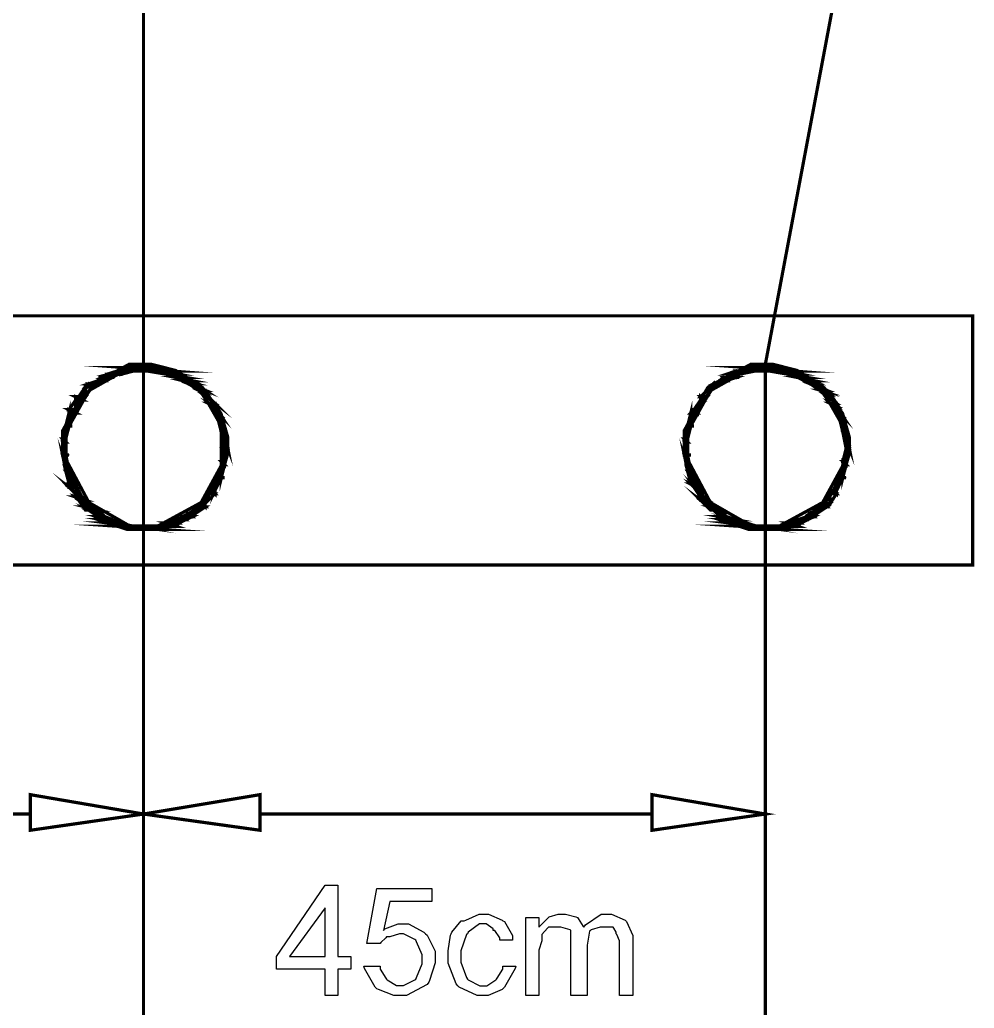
# Model space of a CAD drawing. Extents: x 219 to 1226, y 175 to 465.
# Drawn here: x 713.13 to 725.63, y 429.65 to 442.6 of the extents above; entities that cross this region are included whole.
import ezdxf

# ---------------------------------------------------------------- set-up
doc = ezdxf.new("R2010")
doc.units = 0
doc.header["$MEASUREMENT"] = 0
for name, color, linetype in [('C00-00-00-BLACK', 7, 'Continuous'), ('C00-7E-FF', 150, 'Continuous'), ('CFF-00-00', 1, 'Continuous'), ('CFF-7E-00', 30, 'Continuous')]:
    doc.layers.add(name, color=color, linetype=linetype)

msp = doc.modelspace()

# ---------------------------------------------------------------- linework, layer by layer
at = {"layer": 'C00-00-00-BLACK', "const_width": 0.0423}
for points in [[(725.608, 438.718), (703.895, 438.718), (703.895, 435.452), (725.608, 435.452), (725.608, 438.718)], [(715.853, 437.022), (715.853, 437.126), (715.763, 437.439), (715.524, 437.775), (715.171, 438.001), (714.854, 438.082), (714.749, 438.082), (714.56, 438.082), (713.997, 437.775), (713.689, 437.21), (713.689, 437.022), (713.689, 436.917), (713.771, 436.6), (713.997, 436.25), (714.333, 436.01), (714.644, 435.92), (714.749, 435.92), (714.854, 435.92), (715.171, 436.01), (715.524, 436.25), (715.763, 436.6), (715.853, 436.917), (715.853, 437.022)], [(715.81, 437.022), (715.81, 437.2), (715.503, 437.738), (714.937, 438.04), (714.749, 438.04), (714.57, 438.04), (714.034, 437.738), (713.733, 437.2), (713.733, 437.022), (713.733, 436.834), (714.034, 436.271), (714.57, 435.963), (714.749, 435.963), (714.937, 435.963), (715.503, 436.271), (715.81, 436.834), (715.81, 437.022)], [(715.004, 438.037), (714.539, 438.037), (715.088, 437.996), (715.004, 438.037)], [(714.45, 437.996), (714.45, 437.95), (714.282, 437.95), (714.45, 437.996)], [(714.539, 438.037), (715.088, 437.996), (714.409, 437.996), (714.539, 438.037)], [(714.792, 438.08), (714.878, 438.037), (714.622, 438.037), (714.792, 438.08)], [(714.622, 438.037), (715.004, 438.037), (714.539, 438.037), (714.622, 438.037)], [(714.878, 438.037), (714.622, 438.037), (715.004, 438.037), (714.878, 438.037)], [(715.004, 437.996), (715.215, 437.953), (715.045, 437.953), (715.004, 437.996)], [(723.994, 437.022), (723.994, 437.126), (723.905, 437.439), (723.664, 437.775), (723.312, 438.001), (722.995, 438.082), (722.891, 438.082), (722.702, 438.082), (722.137, 437.775), (721.83, 437.21), (721.83, 437.022), (721.83, 436.917), (721.911, 436.6), (722.137, 436.25), (722.475, 436.01), (722.786, 435.92), (722.891, 435.92), (722.995, 435.92), (723.312, 436.01), (723.664, 436.25), (723.905, 436.6), (723.994, 436.917), (723.994, 437.022)], [(723.952, 437.022), (723.952, 437.2), (723.644, 437.738), (723.078, 438.04), (722.891, 438.04), (722.712, 438.04), (722.175, 437.738), (721.875, 437.2), (721.875, 437.022), (721.875, 436.834), (722.175, 436.271), (722.712, 435.963), (722.891, 435.963), (723.078, 435.963), (723.644, 436.271), (723.952, 436.834), (723.952, 437.022)], [(723.148, 438.037), (722.683, 438.037), (723.232, 437.996), (723.148, 438.037)], [(722.513, 437.996), (722.554, 437.953), (722.386, 437.953), (722.513, 437.996)], [(722.683, 438.037), (723.232, 437.996), (722.553, 437.996), (722.683, 438.037)], [(722.979, 438.08), (723.02, 438.037), (722.767, 438.037), (722.979, 438.08)], [(722.767, 438.037), (723.148, 438.037), (722.683, 438.037), (722.767, 438.037)], [(723.02, 438.037), (722.767, 438.037), (723.148, 438.037), (723.02, 438.037)], [(723.148, 437.996), (723.359, 437.953), (723.19, 437.953), (723.148, 437.996)], [(714.157, 437.868), (714.157, 437.826), (714.03, 437.826), (714.157, 437.868)], [(714.199, 437.91), (714.242, 437.868), (714.157, 437.868), (714.199, 437.91)], [(714.285, 437.953), (714.326, 437.91), (714.199, 437.91), (714.285, 437.953)], [(714.326, 437.91), (714.199, 437.91), (714.242, 437.868), (714.326, 437.91)], [(714.412, 437.953), (714.285, 437.953), (714.326, 437.91), (714.412, 437.953)], [(714.708, 437.996), (714.749, 437.996), (714.412, 437.996), (714.708, 437.996)], [(714.708, 437.996), (714.412, 437.996), (714.792, 437.996), (714.708, 437.996)], [(714.622, 437.996), (714.665, 437.996), (714.412, 437.996), (714.622, 437.996)], [(714.622, 437.996), (714.412, 437.996), (714.708, 437.996), (714.622, 437.996)], [(714.622, 437.996), (714.45, 437.996), (714.45, 437.95), (714.622, 437.996)], [(715.088, 437.996), (714.792, 437.996), (715.088, 437.996)], [(714.792, 437.996), (715.088, 437.996), (714.835, 437.996), (714.792, 437.996)], [(715.045, 437.953), (715.301, 437.91), (715.174, 437.91), (715.045, 437.953)], [(715.215, 437.953), (715.045, 437.953), (715.301, 437.91), (715.215, 437.953)], [(715.174, 437.996), (715.004, 437.996), (715.215, 437.953), (715.174, 437.996)], [(715.088, 437.996), (714.835, 437.996), (715.174, 437.996), (715.088, 437.996)], [(714.835, 437.996), (715.174, 437.996), (715.004, 437.996), (714.835, 437.996)], [(715.301, 437.91), (715.171, 437.91), (715.384, 437.868), (715.301, 437.91)], [(715.171, 437.91), (715.384, 437.868), (715.255, 437.868), (715.171, 437.91)], [(715.261, 437.868), (715.43, 437.826), (715.345, 437.826), (715.261, 437.868)], [(715.343, 437.826), (715.557, 437.741), (715.473, 437.741), (715.343, 437.826)], [(722.298, 437.868), (722.298, 437.826), (722.214, 437.826), (722.298, 437.868)], [(722.341, 437.91), (722.384, 437.868), (722.298, 437.868), (722.341, 437.91)], [(722.51, 437.91), (722.341, 437.91), (722.384, 437.868), (722.51, 437.91)], [(722.465, 437.953), (722.51, 437.91), (722.381, 437.91), (722.465, 437.953)], [(722.553, 437.953), (722.465, 437.953), (722.51, 437.91), (722.553, 437.953)], [(722.767, 437.996), (722.513, 437.996), (722.554, 437.953), (722.767, 437.996)], [(722.851, 437.996), (722.893, 437.996), (722.554, 437.996), (722.851, 437.996)], [(722.851, 437.996), (722.554, 437.996), (722.936, 437.996), (722.851, 437.996)], [(722.767, 437.996), (722.809, 437.996), (722.554, 437.996), (722.767, 437.996)], [(722.767, 437.996), (722.554, 437.996), (722.851, 437.996), (722.767, 437.996)], [(723.232, 437.996), (722.936, 437.996), (723.316, 437.996), (723.232, 437.996)], [(722.936, 437.996), (723.316, 437.996), (723.148, 437.996), (722.936, 437.996)], [(723.19, 437.953), (723.445, 437.91), (723.316, 437.91), (723.19, 437.953)], [(723.359, 437.953), (723.19, 437.953), (723.445, 437.91), (723.359, 437.953)], [(723.316, 437.996), (723.148, 437.996), (723.359, 437.953), (723.316, 437.996)], [(723.316, 437.91), (723.529, 437.868), (723.445, 437.868), (723.316, 437.91)], [(723.445, 437.91), (723.316, 437.91), (723.529, 437.868), (723.445, 437.91)], [(723.483, 437.826), (723.698, 437.741), (723.613, 437.741), (723.483, 437.826)], [(723.445, 437.868), (723.571, 437.826), (723.486, 437.826), (723.445, 437.868)], [(713.987, 437.784), (713.987, 437.657), (713.9, 437.657), (713.987, 437.784)], [(714.03, 437.826), (714.073, 437.784), (713.987, 437.784), (714.03, 437.826)], [(714.073, 437.784), (713.987, 437.784), (713.987, 437.657), (714.073, 437.784)], [(714.157, 437.826), (714.03, 437.826), (714.073, 437.784), (714.157, 437.826)], [(714.242, 437.868), (714.157, 437.868), (714.157, 437.826), (714.242, 437.868)], [(715.387, 437.868), (715.261, 437.868), (715.43, 437.826), (715.387, 437.868)], [(715.43, 437.826), (715.343, 437.826), (715.557, 437.741), (715.43, 437.826)], [(715.473, 437.741), (715.557, 437.699), (715.514, 437.699), (715.473, 437.741)], [(715.557, 437.741), (715.473, 437.741), (715.557, 437.699), (715.557, 437.741)], [(715.514, 437.699), (715.684, 437.571), (715.599, 437.571), (715.514, 437.699)], [(715.557, 437.699), (715.514, 437.699), (715.684, 437.571), (715.557, 437.699)], [(722.171, 437.784), (722.129, 437.657), (722.045, 437.657), (722.171, 437.784)], [(722.214, 437.784), (722.171, 437.784), (722.129, 437.657), (722.214, 437.784)], [(722.214, 437.826), (722.214, 437.784), (722.171, 437.784), (722.214, 437.826)], [(722.298, 437.826), (722.214, 437.826), (722.214, 437.784), (722.298, 437.826)], [(722.384, 437.868), (722.298, 437.868), (722.298, 437.826), (722.384, 437.868)], [(723.529, 437.868), (723.445, 437.868), (723.571, 437.826), (723.529, 437.868)], [(723.571, 437.826), (723.483, 437.826), (723.698, 437.741), (723.571, 437.826)], [(723.698, 437.741), (723.613, 437.741), (723.741, 437.699), (723.698, 437.741)], [(723.613, 437.741), (723.741, 437.699), (723.655, 437.699), (723.613, 437.741)], [(723.653, 437.699), (723.825, 437.571), (723.741, 437.571), (723.653, 437.699)], [(713.86, 437.614), (713.86, 437.487), (713.774, 437.487), (713.86, 437.614)], [(713.987, 437.657), (713.86, 437.657), (713.946, 437.614), (713.987, 437.657)], [(713.86, 437.657), (713.946, 437.614), (713.86, 437.614), (713.86, 437.657)], [(713.946, 437.614), (713.86, 437.614), (713.86, 437.487), (713.946, 437.614)], [(715.599, 437.571), (715.684, 437.53), (715.641, 437.53), (715.599, 437.571)], [(715.641, 437.53), (715.769, 437.402), (715.726, 437.402), (715.641, 437.53)], [(722.045, 437.614), (722.002, 437.487), (721.959, 437.487), (722.045, 437.614)], [(722.087, 437.614), (722.045, 437.614), (722.002, 437.487), (722.087, 437.614)], [(722.129, 437.657), (722.045, 437.657), (722.087, 437.614), (722.129, 437.657)], [(722.045, 437.657), (722.087, 437.614), (722.045, 437.614), (722.045, 437.657)], [(723.741, 437.699), (723.653, 437.699), (723.825, 437.571), (723.741, 437.699)], [(723.741, 437.571), (723.825, 437.53), (723.782, 437.53), (723.741, 437.571)], [(723.782, 437.53), (723.909, 437.402), (723.868, 437.402), (723.782, 437.53)], [(713.858, 437.487), (713.774, 437.487), (713.858, 437.445), (713.858, 437.487)], [(713.774, 437.445), (713.774, 437.272), (713.731, 437.272), (713.774, 437.445)], [(713.774, 437.487), (713.858, 437.445), (713.774, 437.445), (713.774, 437.487)], [(715.684, 437.571), (715.599, 437.571), (715.684, 437.53), (715.684, 437.571)], [(715.684, 437.53), (715.641, 437.53), (715.769, 437.402), (715.684, 437.53)], [(715.726, 437.36), (715.81, 437.191), (715.769, 437.191), (715.726, 437.36)], [(721.918, 437.445), (721.918, 437.272), (721.875, 437.272), (721.918, 437.445)], [(721.959, 437.487), (722.002, 437.445), (721.918, 437.445), (721.959, 437.487)], [(722.002, 437.487), (721.959, 437.487), (722.002, 437.445), (722.002, 437.487)], [(723.825, 437.571), (723.741, 437.571), (723.825, 437.53), (723.825, 437.571)], [(723.825, 437.53), (723.782, 437.53), (723.909, 437.402), (723.825, 437.53)], [(723.868, 437.36), (723.952, 437.191), (723.909, 437.191), (723.868, 437.36)], [(713.731, 437.275), (713.731, 437.106), (713.689, 437.106), (713.731, 437.275)], [(713.858, 437.445), (713.774, 437.445), (713.774, 437.272), (713.858, 437.445)], [(715.769, 437.402), (715.726, 437.402), (715.769, 437.36), (715.769, 437.402)], [(715.769, 437.36), (715.726, 437.36), (715.81, 437.191), (715.769, 437.36)], [(715.726, 437.402), (715.769, 437.36), (715.726, 437.36), (715.726, 437.402)], [(721.875, 437.275), (721.875, 437.106), (721.832, 437.106), (721.875, 437.275)], [(722.002, 437.445), (721.918, 437.445), (721.918, 437.272), (722.002, 437.445)], [(723.909, 437.402), (723.868, 437.402), (723.909, 437.36), (723.909, 437.402)], [(723.909, 437.36), (723.868, 437.36), (723.952, 437.191), (723.909, 437.36)], [(723.909, 437.191), (723.994, 436.979), (723.952, 436.979), (723.909, 437.191)], [(723.868, 437.402), (723.909, 437.36), (723.868, 437.36), (723.868, 437.402)], [(713.731, 437.275), (713.774, 437.275), (713.816, 437.275), (713.731, 437.275)], [(713.774, 437.275), (713.816, 437.275), (713.731, 437.275), (713.774, 437.275)], [(713.774, 437.275), (713.731, 437.275), (713.731, 437.106), (713.774, 437.275)], [(715.769, 437.191), (715.853, 436.979), (715.769, 436.979), (715.769, 437.191)], [(721.875, 437.275), (721.918, 437.275), (721.959, 437.275), (721.875, 437.275)], [(721.918, 437.275), (721.959, 437.275), (721.875, 437.275), (721.918, 437.275)], [(721.918, 437.275), (721.875, 437.275), (721.875, 437.106), (721.918, 437.275)], [(713.689, 436.895), (713.774, 436.683), (713.731, 436.683), (713.689, 436.895)], [(713.731, 437.106), (713.689, 437.106), (713.731, 437.064), (713.731, 437.106)], [(713.689, 437.064), (713.731, 436.895), (713.689, 436.895), (713.689, 437.064)], [(713.689, 437.106), (713.731, 437.064), (713.689, 437.064), (713.689, 437.106)], [(715.81, 437.191), (715.769, 437.191), (715.853, 436.979), (715.81, 437.191)], [(715.769, 437.191), (715.81, 437.191), (715.853, 437.191), (715.769, 437.191)], [(715.81, 437.191), (715.853, 437.191), (715.769, 437.191), (715.81, 437.191)], [(715.769, 436.979), (715.81, 436.809), (715.769, 436.809), (715.769, 436.979)], [(721.832, 436.895), (721.918, 436.683), (721.875, 436.683), (721.832, 436.895)], [(721.875, 437.106), (721.832, 437.106), (721.875, 437.064), (721.875, 437.106)], [(721.832, 437.064), (721.875, 436.895), (721.832, 436.895), (721.832, 437.064)], [(721.832, 437.106), (721.875, 437.064), (721.832, 437.064), (721.832, 437.106)], [(723.952, 437.191), (723.909, 437.191), (723.994, 436.979), (723.952, 437.191)], [(723.952, 436.979), (723.952, 436.809), (723.909, 436.809), (723.952, 436.979)], [(723.909, 437.191), (723.952, 437.191), (723.994, 437.191), (723.909, 437.191)], [(723.952, 437.191), (723.994, 437.191), (723.909, 437.191), (723.952, 437.191)], [(713.731, 437.064), (713.689, 437.064), (713.731, 436.895), (713.731, 437.064)], [(715.853, 436.979), (715.769, 436.979), (715.81, 436.809), (715.853, 436.979)], [(721.875, 437.064), (721.832, 437.064), (721.875, 436.895), (721.875, 437.064)], [(723.994, 436.979), (723.952, 436.979), (723.952, 436.809), (723.994, 436.979)], [(713.731, 436.895), (713.689, 436.895), (713.774, 436.683), (713.731, 436.895)], [(713.689, 436.895), (713.731, 436.895), (713.774, 436.895), (713.689, 436.895)], [(713.731, 436.895), (713.774, 436.895), (713.689, 436.895), (713.731, 436.895)], [(715.769, 436.768), (715.769, 436.598), (715.726, 436.598), (715.769, 436.768)], [(715.769, 436.809), (715.81, 436.768), (715.769, 436.768), (715.769, 436.809)], [(721.875, 436.895), (721.832, 436.895), (721.918, 436.683), (721.875, 436.895)], [(721.832, 436.895), (721.875, 436.895), (721.918, 436.895), (721.832, 436.895)], [(721.875, 436.895), (721.918, 436.895), (721.832, 436.895), (721.875, 436.895)], [(723.909, 436.768), (723.909, 436.598), (723.868, 436.598), (723.909, 436.768)], [(723.909, 436.809), (723.952, 436.768), (723.909, 436.768), (723.909, 436.809)], [(713.731, 436.683), (713.858, 436.513), (713.774, 436.513), (713.731, 436.683)], [(715.726, 436.598), (715.684, 436.426), (715.641, 436.426), (715.726, 436.598)], [(715.81, 436.809), (715.769, 436.809), (715.81, 436.768), (715.81, 436.809)], [(715.81, 436.768), (715.769, 436.768), (715.769, 436.598), (715.81, 436.768)], [(721.875, 436.683), (722.002, 436.513), (721.918, 436.513), (721.875, 436.683)], [(723.868, 436.598), (723.825, 436.426), (723.782, 436.426), (723.868, 436.598)], [(723.952, 436.809), (723.909, 436.809), (723.952, 436.768), (723.952, 436.809)], [(723.952, 436.768), (723.909, 436.768), (723.909, 436.598), (723.952, 436.768)], [(713.774, 436.472), (713.943, 436.344), (713.9, 436.344), (713.774, 436.472)], [(713.774, 436.683), (713.731, 436.683), (713.858, 436.513), (713.774, 436.683)], [(713.731, 436.683), (713.774, 436.683), (713.816, 436.683), (713.731, 436.683)], [(713.774, 436.683), (713.816, 436.683), (713.731, 436.683), (713.774, 436.683)], [(715.769, 436.598), (715.726, 436.598), (715.684, 436.426), (715.769, 436.598)], [(715.726, 436.598), (715.769, 436.598), (715.81, 436.598), (715.726, 436.598)], [(715.769, 436.598), (715.81, 436.598), (715.726, 436.598), (715.769, 436.598)], [(721.959, 436.472), (722.087, 436.344), (722.045, 436.344), (721.959, 436.472)], [(721.918, 436.683), (721.875, 436.683), (722.002, 436.513), (721.918, 436.683)], [(721.875, 436.683), (721.918, 436.683), (721.959, 436.683), (721.875, 436.683)], [(721.918, 436.683), (721.959, 436.683), (721.875, 436.683), (721.918, 436.683)], [(723.909, 436.598), (723.868, 436.598), (723.825, 436.426), (723.909, 436.598)], [(723.868, 436.598), (723.909, 436.598), (723.952, 436.598), (723.868, 436.598)], [(723.909, 436.598), (723.952, 436.598), (723.868, 436.598), (723.909, 436.598)], [(713.858, 436.513), (713.774, 436.513), (713.858, 436.472), (713.858, 436.513)], [(713.858, 436.472), (713.774, 436.472), (713.943, 436.344), (713.858, 436.472)], [(713.774, 436.513), (713.858, 436.472), (713.774, 436.472), (713.774, 436.513)], [(715.599, 436.386), (715.557, 436.259), (715.514, 436.259), (715.599, 436.386)], [(721.918, 436.513), (722.002, 436.472), (721.959, 436.472), (721.918, 436.513)], [(722.045, 436.302), (722.214, 436.175), (722.171, 436.175), (722.045, 436.302)], [(722.002, 436.513), (721.918, 436.513), (722.002, 436.472), (722.002, 436.513)], [(722.002, 436.472), (721.959, 436.472), (722.087, 436.344), (722.002, 436.472)], [(713.946, 436.344), (713.86, 436.344), (713.987, 436.302), (713.946, 436.344)], [(713.86, 436.344), (713.987, 436.302), (713.903, 436.302), (713.86, 436.344)], [(713.9, 436.302), (714.073, 436.175), (713.987, 436.175), (713.9, 436.302)], [(715.684, 436.386), (715.599, 436.386), (715.557, 436.259), (715.684, 436.386)], [(715.641, 436.429), (715.684, 436.386), (715.599, 436.386), (715.641, 436.429)], [(715.684, 436.429), (715.641, 436.429), (715.684, 436.386), (715.684, 436.429)], [(722.087, 436.344), (722.045, 436.344), (722.129, 436.302), (722.087, 436.344)], [(722.045, 436.344), (722.129, 436.302), (722.045, 436.302), (722.045, 436.344)], [(723.741, 436.386), (723.741, 436.259), (723.653, 436.259), (723.741, 436.386)], [(723.782, 436.429), (723.825, 436.386), (723.741, 436.386), (723.782, 436.429)], [(723.825, 436.386), (723.741, 436.386), (723.741, 436.259), (723.825, 436.386)], [(723.825, 436.429), (723.782, 436.429), (723.825, 436.386), (723.825, 436.429)], [(714.073, 436.214), (713.987, 436.214), (714.157, 436.172), (714.073, 436.214)], [(713.987, 436.302), (713.9, 436.302), (714.073, 436.175), (713.987, 436.302)], [(714.03, 436.172), (714.242, 436.087), (714.157, 436.087), (714.03, 436.172)], [(713.987, 436.214), (714.157, 436.172), (714.03, 436.172), (713.987, 436.214)], [(715.473, 436.214), (715.43, 436.13), (715.343, 436.13), (715.473, 436.214)], [(715.557, 436.214), (715.473, 436.214), (715.43, 436.13), (715.557, 436.214)], [(715.514, 436.259), (715.557, 436.217), (715.473, 436.217), (715.514, 436.259)], [(715.557, 436.259), (715.514, 436.259), (715.557, 436.217), (715.557, 436.259)], [(722.129, 436.302), (722.045, 436.302), (722.214, 436.175), (722.129, 436.302)], [(722.214, 436.214), (722.171, 436.214), (722.298, 436.172), (722.214, 436.214)], [(722.171, 436.214), (722.298, 436.172), (722.214, 436.172), (722.171, 436.214)], [(722.214, 436.172), (722.384, 436.087), (722.298, 436.087), (722.214, 436.172)], [(723.613, 436.214), (723.571, 436.13), (723.483, 436.13), (723.613, 436.214)], [(723.698, 436.214), (723.613, 436.214), (723.571, 436.13), (723.698, 436.214)], [(723.655, 436.259), (723.698, 436.217), (723.613, 436.217), (723.655, 436.259)], [(723.741, 436.259), (723.655, 436.259), (723.698, 436.217), (723.741, 436.259)], [(714.157, 436.172), (714.03, 436.172), (714.242, 436.087), (714.157, 436.172)], [(714.242, 436.087), (714.157, 436.087), (714.326, 436.046), (714.242, 436.087)], [(714.197, 436.046), (714.412, 436.003), (714.282, 436.003), (714.197, 436.046)], [(714.157, 436.087), (714.326, 436.046), (714.199, 436.046), (714.157, 436.087)], [(715.258, 436.087), (715.301, 436.046), (715.174, 436.046), (715.258, 436.087)], [(715.343, 436.13), (715.387, 436.087), (715.258, 436.087), (715.343, 436.13)], [(715.387, 436.087), (715.258, 436.087), (715.301, 436.046), (715.387, 436.087)], [(715.43, 436.13), (715.343, 436.13), (715.387, 436.087), (715.43, 436.13)], [(722.384, 436.087), (722.298, 436.087), (722.513, 436.046), (722.384, 436.087)], [(722.298, 436.172), (722.214, 436.172), (722.384, 436.087), (722.298, 436.172)], [(722.341, 436.046), (722.553, 436.003), (722.425, 436.003), (722.341, 436.046)], [(722.298, 436.087), (722.513, 436.046), (722.341, 436.046), (722.298, 436.087)], [(723.445, 436.087), (723.445, 436.046), (723.316, 436.046), (723.445, 436.087)], [(723.486, 436.13), (723.529, 436.087), (723.445, 436.087), (723.486, 436.13)], [(723.529, 436.087), (723.445, 436.087), (723.445, 436.046), (723.529, 436.087)], [(723.571, 436.13), (723.486, 436.13), (723.529, 436.087), (723.571, 436.13)], [(715.088, 435.96), (714.412, 435.96), (715.004, 435.918), (715.088, 435.96)], [(714.412, 436.003), (714.285, 436.003), (714.622, 435.96), (714.412, 436.003)], [(714.326, 436.046), (714.197, 436.046), (714.412, 436.003), (714.326, 436.046)], [(714.285, 436.003), (714.622, 435.96), (714.412, 435.96), (714.285, 436.003)], [(714.412, 435.96), (715.004, 435.918), (714.539, 435.918), (714.412, 435.96)], [(714.708, 435.96), (714.749, 435.96), (714.412, 435.96), (714.708, 435.96)], [(714.708, 435.96), (714.412, 435.96), (714.622, 435.96), (714.708, 435.96)], [(714.792, 435.96), (714.835, 435.96), (714.412, 435.96), (714.792, 435.96)], [(714.792, 435.96), (714.412, 435.96), (714.708, 435.96), (714.792, 435.96)], [(715.004, 435.96), (715.088, 435.96), (714.792, 435.96), (715.004, 435.96)], [(715.174, 436.046), (715.215, 436.003), (715.045, 436.003), (715.174, 436.046)], [(715.215, 436.003), (715.045, 436.003), (715.174, 435.96), (715.215, 436.003)], [(715.045, 436.003), (715.174, 435.96), (715.004, 435.96), (715.045, 436.003)], [(715.174, 435.96), (715.004, 435.96), (715.088, 435.96), (715.174, 435.96)], [(715.301, 436.046), (715.174, 436.046), (715.215, 436.003), (715.301, 436.046)], [(723.232, 435.96), (722.553, 435.96), (723.148, 435.918), (723.232, 435.96)], [(722.553, 436.003), (722.425, 436.003), (722.764, 435.96), (722.553, 436.003)], [(722.51, 436.046), (722.341, 436.046), (722.553, 436.003), (722.51, 436.046)], [(722.425, 436.003), (722.764, 435.96), (722.553, 435.96), (722.425, 436.003)], [(722.553, 435.96), (723.148, 435.918), (722.683, 435.918), (722.553, 435.96)], [(722.851, 435.96), (722.893, 435.96), (722.554, 435.96), (722.851, 435.96)], [(722.851, 435.96), (722.554, 435.96), (722.767, 435.96), (722.851, 435.96)], [(722.936, 435.96), (722.979, 435.96), (722.554, 435.96), (722.936, 435.96)], [(722.936, 435.96), (722.554, 435.96), (722.851, 435.96), (722.936, 435.96)], [(722.979, 435.96), (723.232, 435.96), (722.936, 435.96), (722.979, 435.96)], [(723.148, 435.96), (723.232, 435.96), (722.979, 435.96), (723.148, 435.96)], [(723.232, 435.96), (722.979, 435.96), (723.232, 435.96)], [(723.316, 436.046), (723.359, 436.003), (723.19, 436.003), (723.316, 436.046)], [(723.359, 436.003), (723.19, 436.003), (723.316, 435.96), (723.359, 436.003)], [(723.19, 436.003), (723.316, 435.96), (723.148, 435.96), (723.19, 436.003)], [(723.316, 435.96), (723.148, 435.96), (723.232, 435.96), (723.316, 435.96)], [(723.445, 436.046), (723.316, 436.046), (723.359, 436.003), (723.445, 436.046)], [(715.004, 435.918), (714.539, 435.918), (714.878, 435.918), (715.004, 435.918)], [(714.539, 435.918), (714.878, 435.918), (714.622, 435.918), (714.539, 435.918)], [(714.622, 435.918), (714.878, 435.918), (714.792, 435.918), (714.622, 435.918)], [(722.683, 435.918), (722.767, 435.918), (723.02, 435.918), (722.683, 435.918)], [(722.683, 435.918), (723.148, 435.918), (723.02, 435.918), (722.683, 435.918)], [(722.767, 435.918), (723.02, 435.918), (722.979, 435.918), (722.767, 435.918)]]:
    msp.add_lwpolyline(points, close=True, dxfattribs=at)
at = {"layer": 'C00-00-00-BLACK'}
for points in [[(714.539, 438.037), (715.088, 437.996), (714.409, 437.996), (714.539, 438.037)], [(714.622, 438.037), (715.004, 438.037), (714.539, 438.037), (714.622, 438.037)], [(715.004, 438.037), (714.539, 438.037), (715.088, 437.996), (715.004, 438.037)], [(714.792, 438.08), (714.878, 438.037), (714.622, 438.037), (714.792, 438.08)], [(714.878, 438.037), (714.622, 438.037), (715.004, 438.037), (714.878, 438.037)], [(722.683, 438.037), (723.232, 437.996), (722.553, 437.996), (722.683, 438.037)], [(722.767, 438.037), (723.148, 438.037), (722.683, 438.037), (722.767, 438.037)], [(723.148, 438.037), (722.683, 438.037), (723.232, 437.996), (723.148, 438.037)], [(722.979, 438.08), (723.02, 438.037), (722.767, 438.037), (722.979, 438.08)], [(723.02, 438.037), (722.767, 438.037), (723.148, 438.037), (723.02, 438.037)], [(714.199, 437.91), (714.242, 437.868), (714.157, 437.868), (714.199, 437.91)], [(714.285, 437.953), (714.326, 437.91), (714.199, 437.91), (714.285, 437.953)], [(714.326, 437.91), (714.199, 437.91), (714.242, 437.868), (714.326, 437.91)], [(714.45, 437.996), (714.45, 437.95), (714.282, 437.95), (714.45, 437.996)], [(714.412, 437.953), (714.285, 437.953), (714.326, 437.91), (714.412, 437.953)], [(714.708, 437.996), (714.749, 437.996), (714.412, 437.996), (714.708, 437.996)], [(714.708, 437.996), (714.412, 437.996), (714.792, 437.996), (714.708, 437.996)], [(714.622, 437.996), (714.665, 437.996), (714.412, 437.996), (714.622, 437.996)], [(714.622, 437.996), (714.412, 437.996), (714.708, 437.996), (714.622, 437.996)], [(714.622, 437.996), (714.45, 437.996), (714.45, 437.95), (714.622, 437.996)], [(715.088, 437.996), (714.792, 437.996), (715.088, 437.996)], [(714.792, 437.996), (715.088, 437.996), (714.835, 437.996), (714.792, 437.996)], [(715.088, 437.996), (714.835, 437.996), (715.174, 437.996), (715.088, 437.996)], [(714.835, 437.996), (715.174, 437.996), (715.004, 437.996), (714.835, 437.996)], [(715.174, 437.996), (715.004, 437.996), (715.215, 437.953), (715.174, 437.996)], [(715.004, 437.996), (715.215, 437.953), (715.045, 437.953), (715.004, 437.996)], [(715.215, 437.953), (715.045, 437.953), (715.301, 437.91), (715.215, 437.953)], [(715.045, 437.953), (715.301, 437.91), (715.174, 437.91), (715.045, 437.953)], [(715.301, 437.91), (715.171, 437.91), (715.384, 437.868), (715.301, 437.91)], [(715.171, 437.91), (715.384, 437.868), (715.255, 437.868), (715.171, 437.91)], [(722.341, 437.91), (722.384, 437.868), (722.298, 437.868), (722.341, 437.91)], [(722.51, 437.91), (722.341, 437.91), (722.384, 437.868), (722.51, 437.91)], [(722.465, 437.953), (722.51, 437.91), (722.381, 437.91), (722.465, 437.953)], [(722.513, 437.996), (722.554, 437.953), (722.386, 437.953), (722.513, 437.996)], [(722.553, 437.953), (722.465, 437.953), (722.51, 437.91), (722.553, 437.953)], [(722.767, 437.996), (722.513, 437.996), (722.554, 437.953), (722.767, 437.996)], [(722.851, 437.996), (722.893, 437.996), (722.554, 437.996), (722.851, 437.996)], [(722.851, 437.996), (722.554, 437.996), (722.936, 437.996), (722.851, 437.996)], [(722.767, 437.996), (722.809, 437.996), (722.554, 437.996), (722.767, 437.996)], [(722.767, 437.996), (722.554, 437.996), (722.851, 437.996), (722.767, 437.996)], [(723.232, 437.996), (722.936, 437.996), (723.316, 437.996), (723.232, 437.996)], [(722.936, 437.996), (723.316, 437.996), (723.148, 437.996), (722.936, 437.996)], [(723.316, 437.996), (723.148, 437.996), (723.359, 437.953), (723.316, 437.996)], [(723.148, 437.996), (723.359, 437.953), (723.19, 437.953), (723.148, 437.996)], [(723.359, 437.953), (723.19, 437.953), (723.445, 437.91), (723.359, 437.953)], [(723.19, 437.953), (723.445, 437.91), (723.316, 437.91), (723.19, 437.953)], [(723.445, 437.91), (723.316, 437.91), (723.529, 437.868), (723.445, 437.91)], [(723.316, 437.91), (723.529, 437.868), (723.445, 437.868), (723.316, 437.91)], [(713.987, 437.784), (713.987, 437.657), (713.9, 437.657), (713.987, 437.784)], [(714.03, 437.826), (714.073, 437.784), (713.987, 437.784), (714.03, 437.826)], [(714.073, 437.784), (713.987, 437.784), (713.987, 437.657), (714.073, 437.784)], [(714.157, 437.868), (714.157, 437.826), (714.03, 437.826), (714.157, 437.868)], [(714.157, 437.826), (714.03, 437.826), (714.073, 437.784), (714.157, 437.826)], [(714.242, 437.868), (714.157, 437.868), (714.157, 437.826), (714.242, 437.868)], [(715.387, 437.868), (715.261, 437.868), (715.43, 437.826), (715.387, 437.868)], [(715.261, 437.868), (715.43, 437.826), (715.345, 437.826), (715.261, 437.868)], [(715.43, 437.826), (715.343, 437.826), (715.557, 437.741), (715.43, 437.826)], [(715.343, 437.826), (715.557, 437.741), (715.473, 437.741), (715.343, 437.826)], [(722.171, 437.784), (722.129, 437.657), (722.045, 437.657), (722.171, 437.784)], [(722.214, 437.784), (722.171, 437.784), (722.129, 437.657), (722.214, 437.784)], [(722.214, 437.826), (722.214, 437.784), (722.171, 437.784), (722.214, 437.826)], [(722.298, 437.868), (722.298, 437.826), (722.214, 437.826), (722.298, 437.868)], [(722.298, 437.826), (722.214, 437.826), (722.214, 437.784), (722.298, 437.826)], [(722.384, 437.868), (722.298, 437.868), (722.298, 437.826), (722.384, 437.868)], [(723.529, 437.868), (723.445, 437.868), (723.571, 437.826), (723.529, 437.868)], [(723.445, 437.868), (723.571, 437.826), (723.486, 437.826), (723.445, 437.868)], [(723.571, 437.826), (723.483, 437.826), (723.698, 437.741), (723.571, 437.826)], [(723.483, 437.826), (723.698, 437.741), (723.613, 437.741), (723.483, 437.826)], [(713.987, 437.657), (713.86, 437.657), (713.946, 437.614), (713.987, 437.657)], [(713.86, 437.657), (713.946, 437.614), (713.86, 437.614), (713.86, 437.657)], [(715.557, 437.741), (715.473, 437.741), (715.557, 437.699), (715.557, 437.741)], [(715.473, 437.741), (715.557, 437.699), (715.514, 437.699), (715.473, 437.741)], [(715.557, 437.699), (715.514, 437.699), (715.684, 437.571), (715.557, 437.699)], [(715.514, 437.699), (715.684, 437.571), (715.599, 437.571), (715.514, 437.699)], [(722.129, 437.657), (722.045, 437.657), (722.087, 437.614), (722.129, 437.657)], [(722.045, 437.657), (722.087, 437.614), (722.045, 437.614), (722.045, 437.657)], [(723.698, 437.741), (723.613, 437.741), (723.741, 437.699), (723.698, 437.741)], [(723.613, 437.741), (723.741, 437.699), (723.655, 437.699), (723.613, 437.741)], [(723.741, 437.699), (723.653, 437.699), (723.825, 437.571), (723.741, 437.699)], [(723.653, 437.699), (723.825, 437.571), (723.741, 437.571), (723.653, 437.699)], [(713.86, 437.614), (713.86, 437.487), (713.774, 437.487), (713.86, 437.614)], [(713.946, 437.614), (713.86, 437.614), (713.86, 437.487), (713.946, 437.614)], [(715.684, 437.571), (715.599, 437.571), (715.684, 437.53), (715.684, 437.571)], [(715.599, 437.571), (715.684, 437.53), (715.641, 437.53), (715.599, 437.571)], [(715.684, 437.53), (715.641, 437.53), (715.769, 437.402), (715.684, 437.53)], [(715.641, 437.53), (715.769, 437.402), (715.726, 437.402), (715.641, 437.53)], [(722.045, 437.614), (722.002, 437.487), (721.959, 437.487), (722.045, 437.614)], [(722.087, 437.614), (722.045, 437.614), (722.002, 437.487), (722.087, 437.614)], [(723.825, 437.571), (723.741, 437.571), (723.825, 437.53), (723.825, 437.571)], [(723.741, 437.571), (723.825, 437.53), (723.782, 437.53), (723.741, 437.571)], [(723.825, 437.53), (723.782, 437.53), (723.909, 437.402), (723.825, 437.53)], [(723.782, 437.53), (723.909, 437.402), (723.868, 437.402), (723.782, 437.53)], [(713.774, 437.445), (713.774, 437.272), (713.731, 437.272), (713.774, 437.445)], [(713.858, 437.487), (713.774, 437.487), (713.858, 437.445), (713.858, 437.487)], [(713.774, 437.487), (713.858, 437.445), (713.774, 437.445), (713.774, 437.487)], [(713.858, 437.445), (713.774, 437.445), (713.774, 437.272), (713.858, 437.445)], [(715.769, 437.402), (715.726, 437.402), (715.769, 437.36), (715.769, 437.402)], [(715.726, 437.402), (715.769, 437.36), (715.726, 437.36), (715.726, 437.402)], [(721.918, 437.445), (721.918, 437.272), (721.875, 437.272), (721.918, 437.445)], [(721.959, 437.487), (722.002, 437.445), (721.918, 437.445), (721.959, 437.487)], [(722.002, 437.445), (721.918, 437.445), (721.918, 437.272), (722.002, 437.445)], [(722.002, 437.487), (721.959, 437.487), (722.002, 437.445), (722.002, 437.487)], [(723.909, 437.402), (723.868, 437.402), (723.909, 437.36), (723.909, 437.402)], [(723.868, 437.402), (723.909, 437.36), (723.868, 437.36), (723.868, 437.402)], [(713.731, 437.275), (713.731, 437.106), (713.689, 437.106), (713.731, 437.275)], [(713.731, 437.275), (713.774, 437.275), (713.816, 437.275), (713.731, 437.275)], [(713.774, 437.275), (713.816, 437.275), (713.731, 437.275), (713.774, 437.275)], [(713.774, 437.275), (713.731, 437.275), (713.731, 437.106), (713.774, 437.275)], [(715.769, 437.36), (715.726, 437.36), (715.81, 437.191), (715.769, 437.36)], [(715.726, 437.36), (715.81, 437.191), (715.769, 437.191), (715.726, 437.36)], [(721.875, 437.275), (721.875, 437.106), (721.832, 437.106), (721.875, 437.275)], [(721.875, 437.275), (721.918, 437.275), (721.959, 437.275), (721.875, 437.275)], [(721.918, 437.275), (721.959, 437.275), (721.875, 437.275), (721.918, 437.275)], [(721.918, 437.275), (721.875, 437.275), (721.875, 437.106), (721.918, 437.275)], [(723.909, 437.36), (723.868, 437.36), (723.952, 437.191), (723.909, 437.36)], [(723.868, 437.36), (723.952, 437.191), (723.909, 437.191), (723.868, 437.36)], [(715.769, 437.191), (715.81, 437.191), (715.853, 437.191), (715.769, 437.191)], [(715.81, 437.191), (715.853, 437.191), (715.769, 437.191), (715.81, 437.191)], [(715.81, 437.191), (715.769, 437.191), (715.853, 436.979), (715.81, 437.191)], [(715.769, 437.191), (715.853, 436.979), (715.769, 436.979), (715.769, 437.191)], [(723.909, 437.191), (723.952, 437.191), (723.994, 437.191), (723.909, 437.191)], [(723.952, 437.191), (723.994, 437.191), (723.909, 437.191), (723.952, 437.191)], [(723.952, 437.191), (723.909, 437.191), (723.994, 436.979), (723.952, 437.191)], [(723.909, 437.191), (723.994, 436.979), (723.952, 436.979), (723.909, 437.191)], [(713.731, 437.106), (713.689, 437.106), (713.731, 437.064), (713.731, 437.106)], [(713.689, 437.106), (713.731, 437.064), (713.689, 437.064), (713.689, 437.106)], [(713.731, 437.064), (713.689, 437.064), (713.731, 436.895), (713.731, 437.064)], [(713.689, 437.064), (713.731, 436.895), (713.689, 436.895), (713.689, 437.064)], [(721.875, 437.106), (721.832, 437.106), (721.875, 437.064), (721.875, 437.106)], [(721.832, 437.106), (721.875, 437.064), (721.832, 437.064), (721.832, 437.106)], [(721.875, 437.064), (721.832, 437.064), (721.875, 436.895), (721.875, 437.064)], [(721.832, 437.064), (721.875, 436.895), (721.832, 436.895), (721.832, 437.064)], [(713.689, 436.895), (713.731, 436.895), (713.774, 436.895), (713.689, 436.895)], [(713.731, 436.895), (713.774, 436.895), (713.689, 436.895), (713.731, 436.895)], [(713.731, 436.895), (713.689, 436.895), (713.774, 436.683), (713.731, 436.895)], [(713.689, 436.895), (713.774, 436.683), (713.731, 436.683), (713.689, 436.895)], [(715.853, 436.979), (715.769, 436.979), (715.81, 436.809), (715.853, 436.979)], [(715.769, 436.979), (715.81, 436.809), (715.769, 436.809), (715.769, 436.979)], [(721.832, 436.895), (721.875, 436.895), (721.918, 436.895), (721.832, 436.895)], [(721.875, 436.895), (721.918, 436.895), (721.832, 436.895), (721.875, 436.895)], [(721.875, 436.895), (721.832, 436.895), (721.918, 436.683), (721.875, 436.895)], [(721.832, 436.895), (721.918, 436.683), (721.875, 436.683), (721.832, 436.895)], [(723.952, 436.979), (723.952, 436.809), (723.909, 436.809), (723.952, 436.979)], [(723.994, 436.979), (723.952, 436.979), (723.952, 436.809), (723.994, 436.979)], [(715.769, 436.768), (715.769, 436.598), (715.726, 436.598), (715.769, 436.768)], [(715.81, 436.809), (715.769, 436.809), (715.81, 436.768), (715.81, 436.809)], [(715.769, 436.809), (715.81, 436.768), (715.769, 436.768), (715.769, 436.809)], [(715.81, 436.768), (715.769, 436.768), (715.769, 436.598), (715.81, 436.768)], [(723.909, 436.768), (723.909, 436.598), (723.868, 436.598), (723.909, 436.768)], [(723.952, 436.809), (723.909, 436.809), (723.952, 436.768), (723.952, 436.809)], [(723.909, 436.809), (723.952, 436.768), (723.909, 436.768), (723.909, 436.809)], [(723.952, 436.768), (723.909, 436.768), (723.909, 436.598), (723.952, 436.768)], [(713.731, 436.683), (713.774, 436.683), (713.816, 436.683), (713.731, 436.683)], [(713.774, 436.683), (713.816, 436.683), (713.731, 436.683), (713.774, 436.683)], [(713.774, 436.683), (713.731, 436.683), (713.858, 436.513), (713.774, 436.683)], [(713.731, 436.683), (713.858, 436.513), (713.774, 436.513), (713.731, 436.683)], [(715.726, 436.598), (715.684, 436.426), (715.641, 436.426), (715.726, 436.598)], [(715.769, 436.598), (715.726, 436.598), (715.684, 436.426), (715.769, 436.598)], [(715.726, 436.598), (715.769, 436.598), (715.81, 436.598), (715.726, 436.598)], [(715.769, 436.598), (715.81, 436.598), (715.726, 436.598), (715.769, 436.598)], [(721.875, 436.683), (721.918, 436.683), (721.959, 436.683), (721.875, 436.683)], [(721.918, 436.683), (721.959, 436.683), (721.875, 436.683), (721.918, 436.683)], [(721.918, 436.683), (721.875, 436.683), (722.002, 436.513), (721.918, 436.683)], [(721.875, 436.683), (722.002, 436.513), (721.918, 436.513), (721.875, 436.683)], [(723.868, 436.598), (723.825, 436.426), (723.782, 436.426), (723.868, 436.598)], [(723.909, 436.598), (723.868, 436.598), (723.825, 436.426), (723.909, 436.598)], [(723.868, 436.598), (723.909, 436.598), (723.952, 436.598), (723.868, 436.598)], [(723.909, 436.598), (723.952, 436.598), (723.868, 436.598), (723.909, 436.598)], [(713.858, 436.513), (713.774, 436.513), (713.858, 436.472), (713.858, 436.513)], [(713.774, 436.513), (713.858, 436.472), (713.774, 436.472), (713.774, 436.513)], [(713.858, 436.472), (713.774, 436.472), (713.943, 436.344), (713.858, 436.472)], [(713.774, 436.472), (713.943, 436.344), (713.9, 436.344), (713.774, 436.472)], [(722.002, 436.513), (721.918, 436.513), (722.002, 436.472), (722.002, 436.513)], [(721.918, 436.513), (722.002, 436.472), (721.959, 436.472), (721.918, 436.513)], [(722.002, 436.472), (721.959, 436.472), (722.087, 436.344), (722.002, 436.472)], [(721.959, 436.472), (722.087, 436.344), (722.045, 436.344), (721.959, 436.472)], [(713.946, 436.344), (713.86, 436.344), (713.987, 436.302), (713.946, 436.344)], [(713.86, 436.344), (713.987, 436.302), (713.903, 436.302), (713.86, 436.344)], [(715.599, 436.386), (715.557, 436.259), (715.514, 436.259), (715.599, 436.386)], [(715.684, 436.386), (715.599, 436.386), (715.557, 436.259), (715.684, 436.386)], [(715.641, 436.429), (715.684, 436.386), (715.599, 436.386), (715.641, 436.429)], [(715.684, 436.429), (715.641, 436.429), (715.684, 436.386), (715.684, 436.429)], [(722.087, 436.344), (722.045, 436.344), (722.129, 436.302), (722.087, 436.344)], [(722.045, 436.344), (722.129, 436.302), (722.045, 436.302), (722.045, 436.344)], [(723.741, 436.386), (723.741, 436.259), (723.653, 436.259), (723.741, 436.386)], [(723.782, 436.429), (723.825, 436.386), (723.741, 436.386), (723.782, 436.429)], [(723.825, 436.386), (723.741, 436.386), (723.741, 436.259), (723.825, 436.386)], [(723.825, 436.429), (723.782, 436.429), (723.825, 436.386), (723.825, 436.429)], [(713.987, 436.302), (713.9, 436.302), (714.073, 436.175), (713.987, 436.302)], [(713.9, 436.302), (714.073, 436.175), (713.987, 436.175), (713.9, 436.302)], [(714.073, 436.214), (713.987, 436.214), (714.157, 436.172), (714.073, 436.214)], [(713.987, 436.214), (714.157, 436.172), (714.03, 436.172), (713.987, 436.214)], [(715.473, 436.214), (715.43, 436.13), (715.343, 436.13), (715.473, 436.214)], [(715.557, 436.214), (715.473, 436.214), (715.43, 436.13), (715.557, 436.214)], [(715.514, 436.259), (715.557, 436.217), (715.473, 436.217), (715.514, 436.259)], [(715.557, 436.259), (715.514, 436.259), (715.557, 436.217), (715.557, 436.259)], [(722.129, 436.302), (722.045, 436.302), (722.214, 436.175), (722.129, 436.302)], [(722.045, 436.302), (722.214, 436.175), (722.171, 436.175), (722.045, 436.302)], [(722.214, 436.214), (722.171, 436.214), (722.298, 436.172), (722.214, 436.214)], [(722.171, 436.214), (722.298, 436.172), (722.214, 436.172), (722.171, 436.214)], [(723.613, 436.214), (723.571, 436.13), (723.483, 436.13), (723.613, 436.214)], [(723.698, 436.214), (723.613, 436.214), (723.571, 436.13), (723.698, 436.214)], [(723.655, 436.259), (723.698, 436.217), (723.613, 436.217), (723.655, 436.259)], [(723.741, 436.259), (723.655, 436.259), (723.698, 436.217), (723.741, 436.259)], [(714.157, 436.172), (714.03, 436.172), (714.242, 436.087), (714.157, 436.172)], [(714.03, 436.172), (714.242, 436.087), (714.157, 436.087), (714.03, 436.172)], [(714.242, 436.087), (714.157, 436.087), (714.326, 436.046), (714.242, 436.087)], [(714.157, 436.087), (714.326, 436.046), (714.199, 436.046), (714.157, 436.087)], [(715.258, 436.087), (715.301, 436.046), (715.174, 436.046), (715.258, 436.087)], [(715.343, 436.13), (715.387, 436.087), (715.258, 436.087), (715.343, 436.13)], [(715.387, 436.087), (715.258, 436.087), (715.301, 436.046), (715.387, 436.087)], [(715.43, 436.13), (715.343, 436.13), (715.387, 436.087), (715.43, 436.13)], [(722.298, 436.172), (722.214, 436.172), (722.384, 436.087), (722.298, 436.172)], [(722.214, 436.172), (722.384, 436.087), (722.298, 436.087), (722.214, 436.172)], [(722.384, 436.087), (722.298, 436.087), (722.513, 436.046), (722.384, 436.087)], [(722.298, 436.087), (722.513, 436.046), (722.341, 436.046), (722.298, 436.087)], [(723.445, 436.087), (723.445, 436.046), (723.316, 436.046), (723.445, 436.087)], [(723.486, 436.13), (723.529, 436.087), (723.445, 436.087), (723.486, 436.13)], [(723.529, 436.087), (723.445, 436.087), (723.445, 436.046), (723.529, 436.087)], [(723.571, 436.13), (723.486, 436.13), (723.529, 436.087), (723.571, 436.13)], [(714.326, 436.046), (714.197, 436.046), (714.412, 436.003), (714.326, 436.046)], [(714.197, 436.046), (714.412, 436.003), (714.282, 436.003), (714.197, 436.046)], [(714.412, 436.003), (714.285, 436.003), (714.622, 435.96), (714.412, 436.003)], [(714.285, 436.003), (714.622, 435.96), (714.412, 435.96), (714.285, 436.003)], [(714.708, 435.96), (714.749, 435.96), (714.412, 435.96), (714.708, 435.96)], [(714.708, 435.96), (714.412, 435.96), (714.622, 435.96), (714.708, 435.96)], [(714.792, 435.96), (714.835, 435.96), (714.412, 435.96), (714.792, 435.96)], [(714.792, 435.96), (714.412, 435.96), (714.708, 435.96), (714.792, 435.96)], [(715.088, 435.96), (714.412, 435.96), (715.004, 435.918), (715.088, 435.96)], [(714.412, 435.96), (715.004, 435.918), (714.539, 435.918), (714.412, 435.96)], [(715.004, 435.96), (715.088, 435.96), (714.792, 435.96), (715.004, 435.96)], [(715.045, 436.003), (715.174, 435.96), (715.004, 435.96), (715.045, 436.003)], [(715.174, 435.96), (715.004, 435.96), (715.088, 435.96), (715.174, 435.96)], [(715.174, 436.046), (715.215, 436.003), (715.045, 436.003), (715.174, 436.046)], [(715.215, 436.003), (715.045, 436.003), (715.174, 435.96), (715.215, 436.003)], [(715.301, 436.046), (715.174, 436.046), (715.215, 436.003), (715.301, 436.046)], [(722.51, 436.046), (722.341, 436.046), (722.553, 436.003), (722.51, 436.046)], [(722.341, 436.046), (722.553, 436.003), (722.425, 436.003), (722.341, 436.046)], [(722.553, 436.003), (722.425, 436.003), (722.764, 435.96), (722.553, 436.003)], [(722.425, 436.003), (722.764, 435.96), (722.553, 435.96), (722.425, 436.003)], [(723.232, 435.96), (722.553, 435.96), (723.148, 435.918), (723.232, 435.96)], [(722.553, 435.96), (723.148, 435.918), (722.683, 435.918), (722.553, 435.96)], [(722.851, 435.96), (722.893, 435.96), (722.554, 435.96), (722.851, 435.96)], [(722.851, 435.96), (722.554, 435.96), (722.767, 435.96), (722.851, 435.96)], [(722.936, 435.96), (722.979, 435.96), (722.554, 435.96), (722.936, 435.96)], [(722.936, 435.96), (722.554, 435.96), (722.851, 435.96), (722.936, 435.96)], [(722.979, 435.96), (723.232, 435.96), (722.936, 435.96), (722.979, 435.96)], [(723.148, 435.96), (723.232, 435.96), (722.979, 435.96), (723.148, 435.96)], [(723.232, 435.96), (722.979, 435.96), (723.232, 435.96)], [(723.19, 436.003), (723.316, 435.96), (723.148, 435.96), (723.19, 436.003)], [(723.316, 435.96), (723.148, 435.96), (723.232, 435.96), (723.316, 435.96)], [(723.316, 436.046), (723.359, 436.003), (723.19, 436.003), (723.316, 436.046)], [(723.359, 436.003), (723.19, 436.003), (723.316, 435.96), (723.359, 436.003)], [(723.445, 436.046), (723.316, 436.046), (723.359, 436.003), (723.445, 436.046)], [(715.004, 435.918), (714.539, 435.918), (714.878, 435.918), (715.004, 435.918)], [(714.539, 435.918), (714.878, 435.918), (714.622, 435.918), (714.539, 435.918)], [(714.622, 435.918), (714.878, 435.918), (714.792, 435.918), (714.622, 435.918)], [(722.683, 435.918), (722.767, 435.918), (723.02, 435.918), (722.683, 435.918)], [(722.683, 435.918), (723.148, 435.918), (723.02, 435.918), (722.683, 435.918)], [(722.767, 435.918), (723.02, 435.918), (722.979, 435.918), (722.767, 435.918)]]:
    msp.add_lwpolyline(points, close=True, dxfattribs=at)
at = {"layer": 'C00-7E-FF', "const_width": 0.0423}
for points in [[(714.749, 436.472), (714.749, 431.721)], [(714.749, 436.472), (714.749, 431.721)], [(722.893, 436.472), (722.893, 431.721)], [(708.09, 432.19), (713.265, 432.19)], [(716.276, 432.19), (721.409, 432.19)]]:
    msp.add_lwpolyline(points, dxfattribs=at)
for points in [[(713.265, 432.444), (713.265, 431.977), (714.749, 432.19), (713.265, 432.444)], [(716.276, 432.444), (716.276, 431.977), (714.749, 432.19), (716.276, 432.444)], [(721.409, 432.444), (721.409, 431.977), (722.893, 432.19), (721.409, 432.444)]]:
    msp.add_lwpolyline(points, close=True, dxfattribs=at)
at = {"layer": 'C00-7E-FF'}
for points in [[(713.265, 432.444), (713.265, 431.977), (714.749, 432.19), (713.265, 432.444)], [(716.276, 432.444), (716.276, 431.977), (714.749, 432.19), (716.276, 432.444)], [(721.409, 432.444), (721.409, 431.977), (722.893, 432.19), (721.409, 432.444)]]:
    msp.add_lwpolyline(points, close=True, dxfattribs=at)
at = {"layer": 'CFF-00-00', "const_width": 0.0423}
for points in [[(714.749, 389.037), (714.749, 417.819), (714.749, 446.856)], [(724.547, 446.856), (722.893, 438.08), (722.893, 417.776), (722.893, 395.099), (721.24, 389.037)]]:
    msp.add_lwpolyline(points, dxfattribs=at)
at = {"layer": 'CFF-7E-00'}
for points in [[(717.126, 429.814), (717.126, 430.156), (716.491, 430.156), (716.491, 430.324), (717.126, 431.256), (717.294, 431.256), (717.294, 430.324), (717.464, 430.324), (717.464, 430.156), (717.294, 430.156), (717.294, 429.814), (717.126, 429.814)], [(717.633, 430.197), (717.848, 430.197), (717.848, 430.156), (717.921, 430.039), (717.933, 430.028), (717.942, 430.018), (718.062, 429.944), (718.102, 429.944), (718.154, 429.944), (718.303, 430.018), (718.314, 430.028), (718.324, 430.05), (718.398, 430.225), (718.398, 430.283), (718.398, 430.346), (718.324, 430.516), (718.314, 430.536), (718.303, 430.547), (718.152, 430.622), (718.102, 430.622), (718.102, 430.622), (717.974, 430.579), (717.933, 430.579), (717.921, 430.569), (717.858, 430.505), (717.848, 430.494), (717.676, 430.494), (717.806, 431.215), (718.525, 431.215), (718.525, 431.045), (717.975, 431.045), (717.89, 430.663), (717.91, 430.685), (718.085, 430.749), (718.145, 430.749), (718.218, 430.749), (718.419, 430.644), (718.441, 430.622), (718.462, 430.601), (718.568, 430.394), (718.568, 430.324), (718.568, 430.24), (718.494, 430.009), (718.484, 429.987), (718.462, 429.955), (718.192, 429.814), (718.102, 429.814), (718.027, 429.814), (717.826, 429.889), (717.806, 429.898), (717.784, 429.921), (717.643, 430.166), (717.633, 430.197)], [(717.126, 430.324), (717.126, 430.959), (716.66, 430.324), (717.126, 430.324)], [(719.457, 430.197), (719.626, 430.197), (719.615, 430.166), (719.477, 429.921), (719.457, 429.898), (719.446, 429.889), (719.264, 429.814), (719.203, 429.814), (719.118, 429.814), (718.885, 429.921), (718.864, 429.941), (718.842, 429.963), (718.737, 430.235), (718.737, 430.324), (718.737, 430.399), (718.769, 430.601), (718.78, 430.622), (718.789, 430.644), (718.908, 430.79), (718.948, 430.79), (718.969, 430.801), (719.144, 430.876), (719.203, 430.876), (719.266, 430.876), (719.446, 430.801), (719.457, 430.79), (719.477, 430.78), (719.583, 430.598), (719.583, 430.536), (719.414, 430.536), (719.414, 430.568), (719.35, 430.663), (719.33, 430.663), (719.33, 430.685), (719.235, 430.749), (719.203, 430.749), (719.149, 430.749), (719, 430.644), (718.991, 430.622), (718.98, 430.612), (718.907, 430.397), (718.907, 430.324), (718.907, 430.25), (718.98, 430.049), (718.991, 430.026), (719, 430.017), (719.152, 429.941), (719.203, 429.941), (719.244, 429.941), (719.362, 430.017), (719.373, 430.026), (719.382, 430.038), (719.457, 430.157), (719.457, 430.197)], [(719.756, 429.814), (719.756, 430.833), (719.925, 430.833), (719.925, 430.706), (719.935, 430.717), (720.041, 430.823), (720.052, 430.833), (720.062, 430.844), (720.182, 430.876), (720.221, 430.876), (720.274, 430.876), (720.412, 430.844), (720.434, 430.833), (720.443, 430.823), (720.507, 430.717), (720.518, 430.706), (720.538, 430.738), (720.745, 430.876), (720.814, 430.876), (720.877, 430.876), (721.056, 430.801), (721.067, 430.79), (721.077, 430.78), (721.156, 430.598), (721.156, 430.536), (721.156, 429.814), (720.983, 429.814), (720.983, 430.494), (720.983, 430.527), (720.95, 430.612), (720.941, 430.622), (720.941, 430.644), (720.909, 430.696), (720.899, 430.706), (720.866, 430.706), (720.795, 430.706), (720.771, 430.706), (720.729, 430.706), (720.611, 430.674), (720.602, 430.663), (720.591, 430.654), (720.56, 430.472), (720.56, 430.41), (720.56, 429.814), (720.348, 429.814), (720.348, 430.494), (720.348, 430.536), (720.348, 430.631), (720.348, 430.663), (720.337, 430.674), (720.217, 430.706), (720.179, 430.706), (720.147, 430.706), (720.075, 430.706), (720.052, 430.706), (720.041, 430.696), (719.968, 430.61), (719.968, 430.579), (719.968, 430.527), (719.925, 430.407), (719.925, 430.367), (719.925, 429.814), (719.756, 429.814)]]:
    msp.add_lwpolyline(points, close=True, dxfattribs=at)

doc.saveas('drawing.dxf')
